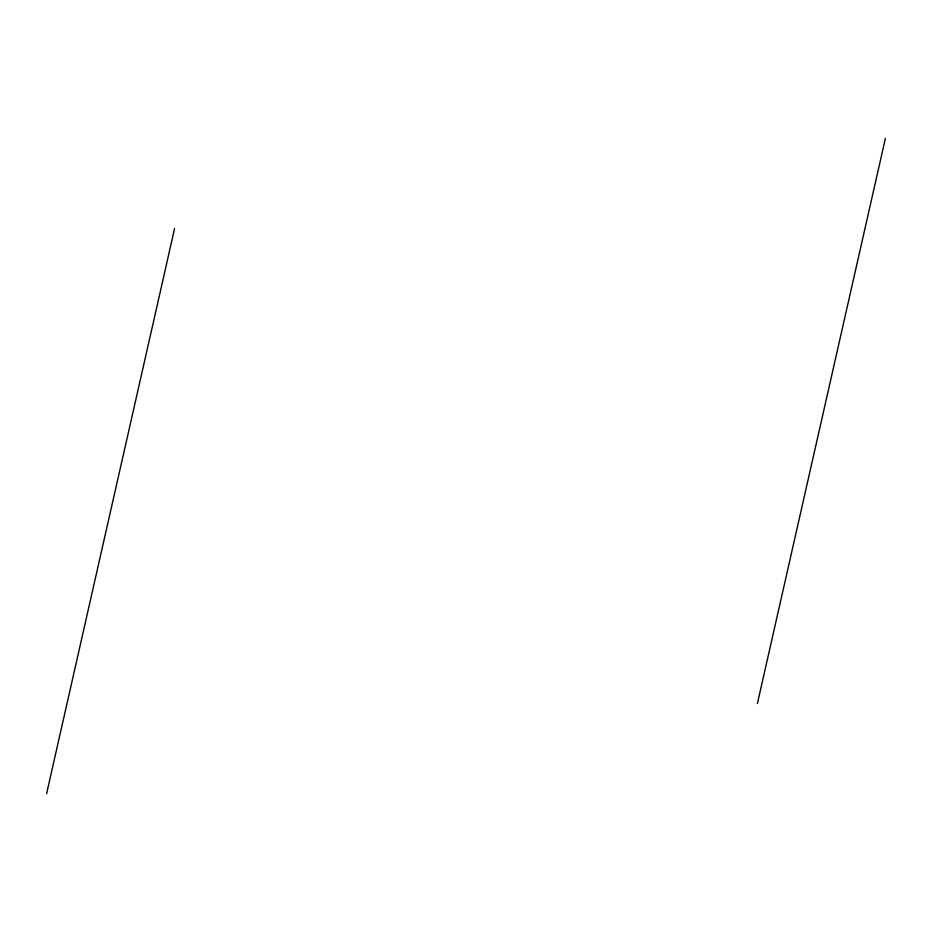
<?xml version="1.0" encoding="UTF-8"?>
<svg xmlns="http://www.w3.org/2000/svg" width="932" height="932" viewBox="0 0 932 932"><rect width="100%" height="100%" fill="white"/><g stroke="black" fill="none" stroke-linecap="round" stroke-linejoin="round"><path stroke-width="1.4" d="M46.6 793.645L174.599 228.445M757.401 703.555L885.4 138.355"/></g></svg>
